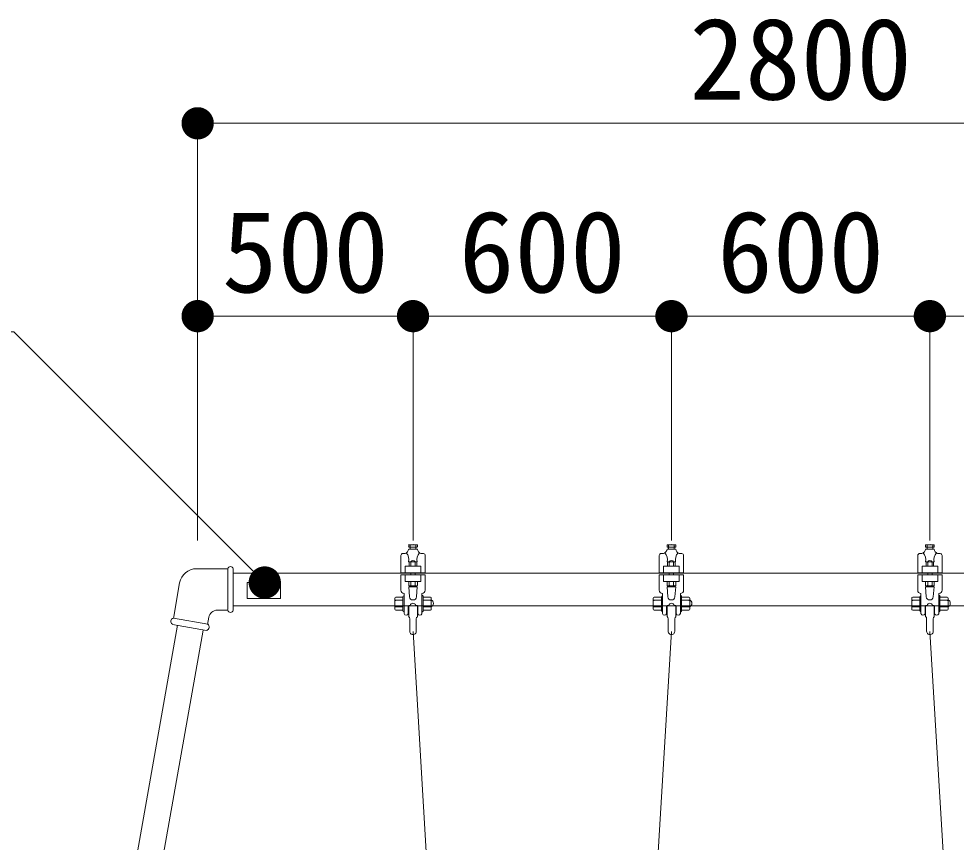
# Model space of a CAD drawing. Units: millimetres at full size, sheet at 1:100. Extents: x 485 to 27866, y 12891 to 31558.
# Drawn here: x 3454 to 5630, y 19074 to 20987 of the extents above; entities that cross this region are included whole.
import ezdxf
from ezdxf.enums import TextEntityAlignment as Align

# ---------------------------------------------------------------- set-up
doc = ezdxf.new("R2010")
doc.units = ezdxf.units.MM
doc.header["$LTSCALE"] = 100
doc.linetypes.add('CHAIN_DOUBLE_DASH', pattern=[23.5, 12, -1.5, 3.5, -1.5, 3.5, -1.5])
doc.linetypes.add('DASHED', pattern=[7.5, 6, -1.5])
for name, color, linetype, lineweight in [('0_2', 7, 'Continuous', 13), ('寸法', 1, 'Continuous', 13), ('本体', 7, 'Continuous', 13)]:
    doc.layers.add(name, color=color, linetype=linetype, lineweight=lineweight)
doc.styles.add('ＭＳ ゴシック', font='')
doc.styles.get('ＭＳ ゴシック').set_extended_font_data('MS Gothic')

# ---------------------------------------------------------------- blocks, each defined once
blk = doc.blocks.new('filled_dot')
at = {"color": 0, "linetype": 'Continuous', "lineweight": -2, "const_width": 1.25}
blk.add_lwpolyline([(-0.625, 0, 1), (0.625, 0, 1)], format="xyb", close=True, dxfattribs=at)

msp = doc.modelspace()

# ---------------------------------------------------------------- linework, layer by layer
at = {"layer": '0_2', "linetype": 'CHAIN_DOUBLE_DASH'}
for p, q in [((4369.2, 19563.9), (4479.3, 17732.7)), ((4969.2, 19563.9), (4859.1, 17732.7)), ((5569.2, 19563.9), (5679.3, 17732.7))]:
    msp.add_line(p, q, dxfattribs=at)
at = {"layer": '0_2'}
for centre, radius, start, end in [((4361.6, 19673.9), 4.44, 250.0538, 289.9462), ((4369.2, 19695.3), 25.8, 261.0054, 278.9946), ((4376.7, 19673.9), 4.44, 250.0538, 289.9462), ((4961.6, 19673.9), 4.44, 250.0538, 289.9462), ((4969.2, 19695.3), 25.8, 261.0054, 278.9946), ((4976.7, 19673.9), 4.44, 250.0538, 289.9462), ((5561.6, 19673.9), 4.44, 250.0538, 289.9462), ((5569.2, 19695.3), 25.8, 261.0054, 278.9946), ((5576.7, 19673.9), 4.44, 250.0538, 289.9462), ((4390.8, 19645), 1.94, 354.3641, 99.1002), ((4990.8, 19645), 1.94, 354.3641, 99.1002), ((5590.8, 19645), 1.94, 354.3641, 99.1002), ((4369.2, 19563.9), 7.57, 178.0573, 359.6368), ((4969.2, 19563.9), 7.57, 178.0573, 359.6368), ((5569.2, 19563.9), 7.57, 178.0573, 359.6368)]:
    msp.add_arc(centre, radius, start, end, dxfattribs=at)
at = {"layer": '寸法'}
for p, q in [((3869.2, 20744), (6669.2, 20744)), ((3869.2, 19775.1), (3869.2, 20744)), ((3869.2, 20296.1), (4369.2, 20296.1)), ((3869.2, 19775.1), (3869.2, 20296.1)), ((4369.2, 19775.1), (4369.2, 20296.1)), ((4369.2, 20296.1), (4969.2, 20296.1)), ((4369.2, 19775.1), (4369.2, 20296.1)), ((4969.2, 19775.1), (4969.2, 20296.1)), ((4969.2, 20296.1), (5569.2, 20296.1)), ((4969.2, 19775.1), (4969.2, 20296.1)), ((5569.2, 19775.1), (5569.2, 20296.1)), ((5569.2, 20296.1), (6169.2, 20296.1)), ((5569.2, 19775.1), (5569.2, 20296.1))]:
    msp.add_line(p, q, dxfattribs=at)
msp.add_lwpolyline([(4025, 19677.4), (3971.9, 19730.4), (3442.7, 20259.6), (1965.1, 20259.6)], dxfattribs=at)
at = {"layer": '本体'}
for p, q in [((4360.1, 19764.8), (4361.6, 19764.8)), ((4374.7, 19764.8), (4363.6, 19764.8)), ((4378.3, 19764.8), (4376.7, 19764.8)), ((4960.1, 19764.8), (4961.6, 19764.8)), ((4974.7, 19764.8), (4963.6, 19764.8)), ((4978.3, 19764.8), (4976.7, 19764.8)), ((5560.1, 19764.8), (5561.6, 19764.8)), ((5574.7, 19764.8), (5563.6, 19764.8)), ((5578.3, 19764.8), (5576.7, 19764.8)), ((4345.8, 19744.8), (4350.7, 19744.8)), ((4359.1, 19760.8), (4359.1, 19763.8)), ((4359.1, 19754.8), (4379.3, 19754.8)), ((4360.1, 19759.8), (4361.6, 19759.8)), ((4362.6, 19754.8), (4362.6, 19763.8)), ((4374.7, 19759.8), (4363.6, 19759.8)), ((4375.7, 19754.9), (4375.7, 19763.8)), ((4378.3, 19759.8), (4376.7, 19759.8)), ((4379.3, 19760.8), (4379.3, 19763.8)), ((4387.3, 19744.8), (4393.4, 19744.8)), ((4945.8, 19744.8), (4950.7, 19744.8)), ((4959.1, 19760.8), (4959.1, 19763.8)), ((4959.1, 19754.8), (4979.3, 19754.8)), ((4960.1, 19759.8), (4961.6, 19759.8)), ((4962.6, 19754.8), (4962.6, 19763.8)), ((4974.7, 19759.8), (4963.6, 19759.8)), ((4975.7, 19754.9), (4975.7, 19763.8)), ((4978.3, 19759.8), (4976.7, 19759.8)), ((4979.3, 19760.8), (4979.3, 19763.8)), ((4987.3, 19744.8), (4993.4, 19744.8)), ((5545.8, 19744.8), (5550.7, 19744.8)), ((5559.1, 19760.8), (5559.1, 19763.8)), ((5559.1, 19754.8), (5579.3, 19754.8)), ((5560.1, 19759.8), (5561.6, 19759.8)), ((5562.6, 19754.8), (5562.6, 19763.8)), ((5574.7, 19759.8), (5563.6, 19759.8)), ((5575.7, 19754.9), (5575.7, 19763.8)), ((5578.3, 19759.8), (5576.7, 19759.8)), ((5579.3, 19760.8), (5579.3, 19763.8)), ((5587.3, 19744.8), (5593.4, 19744.8)), ((4340.9, 19739.8), (4340.9, 19700)), ((4378.9, 19725.3), (4359, 19725.3)), ((4360.3, 19724.3), (4360.3, 19715.2)), ((4361.3, 19725.3), (4363.1, 19725.3)), ((4364.1, 19724.3), (4364.1, 19715.5)), ((4374.2, 19724.3), (4374.2, 19715.5)), ((4377, 19725.3), (4375.2, 19725.3)), ((4378, 19724.3), (4378, 19715.1)), ((4397.4, 19739.9), (4397.4, 19700)), ((4940.9, 19739.8), (4940.9, 19700)), ((4978.9, 19725.3), (4959, 19725.3)), ((4960.3, 19724.3), (4960.3, 19715.2)), ((4961.3, 19725.3), (4963.1, 19725.3)), ((4964.1, 19724.3), (4964.1, 19715.5)), ((4974.2, 19724.3), (4974.2, 19715.5)), ((4977, 19725.3), (4975.2, 19725.3)), ((4978, 19724.3), (4978, 19715.1)), ((4997.4, 19739.9), (4997.4, 19700)), ((5540.9, 19739.8), (5540.9, 19700)), ((5578.9, 19725.3), (5559, 19725.3)), ((5560.3, 19724.3), (5560.3, 19715.2)), ((5561.3, 19725.3), (5563.1, 19725.3)), ((5564.1, 19724.3), (5564.1, 19715.5)), ((5574.2, 19724.3), (5574.2, 19715.5)), ((5577, 19725.3), (5575.2, 19725.3)), ((5578, 19724.3), (5578, 19715.1)), ((5597.4, 19739.9), (5597.4, 19700)), ((3866.7, 19709.4), (3938.6, 19709.4)), ((3938.9, 19709.3), (3938.9, 19614.3)), ((3951.6, 19709.4), (3951.6, 19613.1)), ((6586.7, 19699.4), (3951.6, 19699.4)), ((4340.9, 19700), (4397.4, 19700)), ((4351, 19715.2), (4387.3, 19715.2)), ((4351, 19715.2), (4351, 19700)), ((4364.1, 19700), (4364.1, 19695)), ((4374.2, 19700), (4374.2, 19695)), ((4387.3, 19715.2), (4387.3, 19700)), ((4940.9, 19700), (4997.4, 19700)), ((4951, 19715.2), (4987.3, 19715.2)), ((4951, 19715.2), (4951, 19700)), ((4964.1, 19700), (4964.1, 19695)), ((4974.2, 19700), (4974.2, 19695)), ((4987.3, 19715.2), (4987.3, 19700)), ((5540.9, 19700), (5597.4, 19700)), ((5551, 19715.2), (5587.3, 19715.2)), ((5551, 19715.2), (5551, 19700)), ((5564.1, 19700), (5564.1, 19695)), ((5574.2, 19700), (5574.2, 19695)), ((5587.3, 19715.2), (5587.3, 19700)), ((4340.9, 19695), (4397.4, 19695)), ((4340.9, 19659.6), (4340.9, 19695)), ((4351, 19695), (4351, 19679.8)), ((4351, 19679.8), (4387.3, 19679.8)), ((4359.1, 19670.8), (4359.1, 19679.9)), ((4364.1, 19670.8), (4364.1, 19679.7)), ((4374.2, 19670.8), (4374.2, 19679.7)), ((4379.3, 19670.8), (4379.3, 19679.7)), ((4387.3, 19695), (4387.3, 19679.8)), ((4397.4, 19659.6), (4397.4, 19695)), ((4940.9, 19695), (4997.4, 19695)), ((4940.9, 19659.6), (4940.9, 19695)), ((4951, 19695), (4951, 19679.8)), ((4951, 19679.8), (4987.3, 19679.8)), ((4959.1, 19670.8), (4959.1, 19679.9)), ((4964.1, 19670.8), (4964.1, 19679.7)), ((4974.2, 19670.8), (4974.2, 19679.7)), ((4979.3, 19670.8), (4979.3, 19679.7)), ((4987.3, 19695), (4987.3, 19679.8)), ((4997.4, 19659.6), (4997.4, 19695)), ((5540.9, 19695), (5597.4, 19695)), ((5540.9, 19659.6), (5540.9, 19695)), ((5551, 19695), (5551, 19679.8)), ((5551, 19679.8), (5587.3, 19679.8)), ((5559.1, 19670.8), (5559.1, 19679.9)), ((5564.1, 19670.8), (5564.1, 19679.7)), ((5574.2, 19670.8), (5574.2, 19679.7)), ((5579.3, 19670.8), (5579.3, 19679.7)), ((5587.3, 19695), (5587.3, 19679.8)), ((5597.4, 19659.6), (5597.4, 19695)), ((3827.3, 19676.3), (3812.8, 19594)), ((4360.9, 19643.8), (4359.1, 19667.1)), ((4359.1, 19667.1), (4379.1, 19667.1)), ((4361.4, 19669.3), (4376.4, 19669.3)), ((4377.2, 19643.8), (4379.1, 19667.1)), ((4960.9, 19643.8), (4959.1, 19667.1)), ((4959.1, 19667.1), (4979.1, 19667.1)), ((4961.4, 19669.3), (4976.4, 19669.3)), ((4977.2, 19643.8), (4979.1, 19667.1)), ((5560.9, 19643.8), (5559.1, 19667.1)), ((5559.1, 19667.1), (5579.1, 19667.1)), ((5561.4, 19669.3), (5576.4, 19669.3)), ((5577.2, 19643.8), (5579.1, 19667.1)), ((4327.1, 19641.1), (4327.1, 19615.7)), ((4327.1, 19623.1), (4327.1, 19633.7)), ((4329.2, 19636), (4345.9, 19636)), ((4329.3, 19643.4), (4345.9, 19643.4)), ((4345.9, 19611.6), (4345.9, 19644)), ((4348.2, 19646.1), (4348.5, 19646.1)), ((4348.5, 19605.1), (4348.5, 19652)), ((4369.6, 19636.8), (4368.5, 19636.8)), ((4389.9, 19652), (4389.9, 19604.6)), ((4390.5, 19646.9), (4389.9, 19646.9)), ((4392.7, 19611.8), (4392.7, 19644.8)), ((4392.7, 19643.5), (4409.4, 19643.5)), ((4409.4, 19636), (4392.7, 19636)), ((4411.6, 19617.6), (4411.6, 19641.2)), ((4411.6, 19641.2), (4411.6, 19638.2)), ((4411.6, 19623.1), (4411.6, 19633.7)), ((4927.1, 19641.1), (4927.1, 19615.7)), ((4927.1, 19623.1), (4927.1, 19633.7)), ((4929.2, 19636), (4945.9, 19636)), ((4929.3, 19643.4), (4945.9, 19643.4)), ((4945.9, 19611.6), (4945.9, 19644)), ((4948.2, 19646.1), (4948.5, 19646.1)), ((4948.5, 19605.1), (4948.5, 19652)), ((4969.6, 19636.8), (4968.5, 19636.8)), ((4989.9, 19652), (4989.9, 19604.6)), ((4990.5, 19646.9), (4989.9, 19646.9)), ((4992.7, 19611.8), (4992.7, 19644.8)), ((4992.7, 19643.5), (5009.4, 19643.5)), ((5009.4, 19636), (4992.7, 19636)), ((5011.6, 19617.6), (5011.6, 19641.2)), ((5011.6, 19641.2), (5011.6, 19638.2)), ((5011.6, 19623.1), (5011.6, 19633.7)), ((5527.1, 19641.1), (5527.1, 19615.7)), ((5527.1, 19623.1), (5527.1, 19633.7)), ((5529.2, 19636), (5545.9, 19636)), ((5529.3, 19643.4), (5545.9, 19643.4)), ((5545.9, 19611.6), (5545.9, 19644)), ((5548.2, 19646.1), (5548.5, 19646.1)), ((5548.5, 19605.1), (5548.5, 19652)), ((5569.6, 19636.8), (5568.5, 19636.8)), ((5589.9, 19652), (5589.9, 19604.6)), ((5590.5, 19646.9), (5589.9, 19646.9)), ((5592.7, 19611.8), (5592.7, 19644.8)), ((5592.7, 19643.5), (5609.4, 19643.5)), ((5609.4, 19636), (5592.7, 19636)), ((5611.6, 19617.6), (5611.6, 19641.2)), ((5611.6, 19641.2), (5611.6, 19638.2)), ((5611.6, 19623.1), (5611.6, 19633.7)), ((3914.7, 19613.1), (3939.1, 19613.1)), ((6586.7, 19623.1), (3951.6, 19623.1)), ((4329.3, 19613.4), (4345.9, 19613.4)), ((4329.5, 19620.9), (4345.9, 19620.9)), ((4358.1, 19624.1), (4358.1, 19604.9)), ((4359.1, 19624.1), (4359.1, 19598)), ((4359.1, 19624.1), (4362.8, 19624.1)), ((4375.3, 19624.1), (4379.3, 19624.1)), ((4379.3, 19624.1), (4379.3, 19598)), ((4380.3, 19624.1), (4380.3, 19604.7)), ((4409.4, 19620.9), (4392.7, 19620.9)), ((4409.4, 19613.3), (4392.7, 19613.3)), ((4411.6, 19618.6), (4411.6, 19615.6)), ((4929.3, 19613.4), (4945.9, 19613.4)), ((4929.5, 19620.9), (4945.9, 19620.9)), ((4958.1, 19624.1), (4958.1, 19604.9)), ((4959.1, 19624.1), (4959.1, 19598)), ((4959.1, 19624.1), (4962.8, 19624.1)), ((4975.3, 19624.1), (4979.3, 19624.1)), ((4979.3, 19624.1), (4979.3, 19598)), ((4980.3, 19624.1), (4980.3, 19604.7)), ((5009.4, 19620.9), (4992.7, 19620.9)), ((5009.4, 19613.3), (4992.7, 19613.3)), ((5011.6, 19618.6), (5011.6, 19615.6)), ((5529.3, 19613.4), (5545.9, 19613.4)), ((5529.5, 19620.9), (5545.9, 19620.9)), ((5558.1, 19624.1), (5558.1, 19604.9)), ((5559.1, 19624.1), (5559.1, 19598)), ((5559.1, 19624.1), (5562.8, 19624.1)), ((5575.3, 19624.1), (5579.3, 19624.1)), ((5579.3, 19624.1), (5579.3, 19598)), ((5580.3, 19624.1), (5580.3, 19604.7)), ((5609.4, 19620.9), (5592.7, 19620.9)), ((5609.4, 19613.3), (5592.7, 19613.3)), ((5611.6, 19618.6), (5611.6, 19615.6)), ((3892.8, 19580.4), (3813.3, 19594.4)), ((3895, 19596.6), (3892.1, 19580.1)), ((4348.2, 19609.3), (4348.5, 19609.3)), ((4361.6, 19592.7), (4361.6, 19564.2)), ((4376.7, 19593.4), (4376.7, 19563.9)), ((4948.2, 19609.3), (4948.5, 19609.3)), ((4961.6, 19592.7), (4961.6, 19564.2)), ((4976.7, 19593.4), (4976.7, 19563.9)), ((5548.2, 19609.3), (5548.5, 19609.3)), ((5561.6, 19592.7), (5561.6, 19564.2)), ((5576.7, 19593.4), (5576.7, 19563.9)), ((3822.3, 19578.6), (3501.9, 17761.2)), ((3889.7, 19566.2), (3810.4, 19580.2)), ((3881.7, 19566.8), (3563.3, 17761.2))]:
    msp.add_line(p, q, dxfattribs=at)
at = {"layer": '本体', "linetype": 'DASHED'}
msp.add_lwpolyline([(3984, 19677.4), (4061.5, 19677.4), (4061.5, 19639.9), (3984, 19639.9)], close=True, dxfattribs=at)
at = {"layer": '本体'}
for centre, radius, start, end in [((4360.1, 19763.8), 1.01, 90, 180), ((4361.6, 19763.8), 1.01, 0, 90), ((4369.6, 19692.7), 72.6, 83.8766, 96.2635), ((4363.6, 19763.8), 1.01, 90, 180), ((4374.7, 19763.8), 1.01, 0, 90), ((4376.7, 19763.8), 1.01, 90, 180), ((4378.3, 19763.8), 1.01, 0, 90), ((4960.1, 19763.8), 1.01, 90, 180), ((4961.6, 19763.8), 1.01, 0, 90), ((4969.6, 19692.7), 72.6, 83.8766, 96.2635), ((4963.6, 19763.8), 1.01, 90, 180), ((4974.7, 19763.8), 1.01, 0, 90), ((4976.7, 19763.8), 1.01, 90, 180), ((4978.3, 19763.8), 1.01, 0, 90), ((5560.1, 19763.8), 1.01, 90, 180), ((5561.6, 19763.8), 1.01, 0, 90), ((5569.6, 19692.7), 72.6, 83.8766, 96.2635), ((5563.6, 19763.8), 1.01, 90, 180), ((5574.7, 19763.8), 1.01, 0, 90), ((5576.7, 19763.8), 1.01, 90, 180), ((5578.3, 19763.8), 1.01, 0, 90), ((4346, 19739.8), 5.05, 90, 180), ((4346, 19739.8), 5.05, 90, 180), ((4347.3, 19756), 11.8, 287.0036, 353.6853), ((4337.4, 19730.6), 22.3, 346.124, 43.6563), ((4360.1, 19760.8), 1.01, 180, 270), ((4369, 19836.6), 77.3, 263.5419, 276.4581), ((4361.6, 19760.8), 1.01, 270, 0), ((4363.6, 19760.8), 1.01, 180, 270), ((4374.7, 19760.8), 1.01, 270, 0), ((4376.7, 19760.8), 1.01, 180, 270), ((4378.3, 19760.8), 1.01, 270, 0), ((4401.7, 19730.2), 23.3, 137.4486, 192.2347), ((4391, 19756), 11.8, 186.3147, 251.6869), ((4392.4, 19739.9), 5.05, 0, 77.8863), ((4946, 19739.8), 5.05, 90, 180), ((4946, 19739.8), 5.05, 90, 180), ((4947.3, 19756), 11.8, 287.0036, 353.6853), ((4937.4, 19730.6), 22.3, 346.124, 43.6563), ((4960.1, 19760.8), 1.01, 180, 270), ((4969, 19836.6), 77.3, 263.5419, 276.4581), ((4961.6, 19760.8), 1.01, 270, 0), ((4963.6, 19760.8), 1.01, 180, 270), ((4974.7, 19760.8), 1.01, 270, 0), ((4976.7, 19760.8), 1.01, 180, 270), ((4978.3, 19760.8), 1.01, 270, 0), ((5001.7, 19730.2), 23.3, 137.4486, 192.2347), ((4991, 19756), 11.8, 186.3147, 251.6869), ((4992.4, 19739.9), 5.05, 0, 77.8863), ((5546, 19739.8), 5.05, 90, 180), ((5546, 19739.8), 5.05, 90, 180), ((5547.3, 19756), 11.8, 287.0036, 353.6853), ((5537.4, 19730.6), 22.3, 346.124, 43.6563), ((5560.1, 19760.8), 1.01, 180, 270), ((5569, 19836.6), 77.3, 263.5419, 276.4581), ((5561.6, 19760.8), 1.01, 270, 0), ((5563.6, 19760.8), 1.01, 180, 270), ((5574.7, 19760.8), 1.01, 270, 0), ((5576.7, 19760.8), 1.01, 180, 270), ((5578.3, 19760.8), 1.01, 270, 0), ((5601.7, 19730.2), 23.3, 137.4486, 192.2347), ((5591, 19756), 11.8, 186.3147, 251.6869), ((5592.4, 19739.9), 5.05, 0, 77.8863), ((4361.3, 19724.3), 1.01, 90, 180), ((4363.1, 19724.3), 1.01, 0, 90), ((4369.1, 19723.5), 5.28, 20.1657, 159.8343), ((4365.1, 19724.3), 1.01, 90, 180), ((4373.2, 19724.3), 1.01, 0, 90), ((4375.2, 19724.3), 1.01, 90, 180), ((4377, 19724.3), 1.01, 0, 90), ((4961.3, 19724.3), 1.01, 90, 180), ((4963.1, 19724.3), 1.01, 0, 90), ((4969.1, 19723.5), 5.28, 20.1657, 159.8343), ((4965.1, 19724.3), 1.01, 90, 180), ((4973.2, 19724.3), 1.01, 0, 90), ((4975.2, 19724.3), 1.01, 90, 180), ((4977, 19724.3), 1.01, 0, 90), ((5561.3, 19724.3), 1.01, 90, 180), ((5563.1, 19724.3), 1.01, 0, 90), ((5569.1, 19723.5), 5.28, 20.1657, 159.8343), ((5565.1, 19724.3), 1.01, 90, 180), ((5573.2, 19724.3), 1.01, 0, 90), ((5575.2, 19724.3), 1.01, 90, 180), ((5577, 19724.3), 1.01, 0, 90), ((3866.7, 19669.4), 40, 90, 170), ((3945.3, 19707.9), 6.42, 15.6419, 164.3575), ((4348.5, 19659.6), 7.57, 180, 270), ((4360.1, 19670.8), 1.01, 180, 270), ((4363.1, 19670.8), 1.01, 270, 0), ((4365.1, 19670.8), 1.01, 180, 270), ((4373.2, 19670.8), 1.01, 270, 0), ((4375.2, 19670.8), 1.01, 180, 270), ((4378.3, 19670.8), 1.01, 269.9976, 0), ((4389.9, 19659.6), 7.57, 270, 0), ((4948.5, 19659.6), 7.57, 180, 270), ((4960.1, 19670.8), 1.01, 180, 270), ((4963.1, 19670.8), 1.01, 270, 0), ((4965.1, 19670.8), 1.01, 180, 270), ((4973.2, 19670.8), 1.01, 270, 0), ((4975.2, 19670.8), 1.01, 180, 270), ((4978.3, 19670.8), 1.01, 269.9976, 0), ((4989.9, 19659.6), 7.57, 270, 0), ((5548.5, 19659.6), 7.57, 180, 270), ((5560.1, 19670.8), 1.01, 180, 270), ((5563.1, 19670.8), 1.01, 270, 0), ((5565.1, 19670.8), 1.01, 180, 270), ((5573.2, 19670.8), 1.01, 270, 0), ((5575.2, 19670.8), 1.01, 180, 270), ((5578.3, 19670.8), 1.01, 269.9976, 0), ((5589.9, 19659.6), 7.57, 270, 0), ((4329.3, 19641.1), 2.27, 90, 180), ((4329.3, 19638.3), 2.27, 180, 270), ((4329.3, 19633.7), 2.27, 90, 180), ((4348.2, 19643.8), 2.27, 90, 180), ((4368.5, 19644.4), 7.57, 184.4947, 270), ((4369.6, 19644.4), 7.57, 270, 355.318), ((4409.4, 19641.2), 2.27, 0, 90), ((4409.4, 19638.3), 2.27, 270, 0), ((4409.4, 19633.7), 2.27, 0, 90), ((4408, 19629), 8.69, 294.9204, 65.0796), ((4929.3, 19641.1), 2.27, 90, 180), ((4929.3, 19638.3), 2.27, 180, 270), ((4929.3, 19633.7), 2.27, 90, 180), ((4948.2, 19643.8), 2.27, 90, 180), ((4968.5, 19644.4), 7.57, 184.4947, 270), ((4969.6, 19644.4), 7.57, 270, 355.318), ((5009.4, 19641.2), 2.27, 0, 90), ((5009.4, 19638.3), 2.27, 270, 0), ((5009.4, 19633.7), 2.27, 0, 90), ((5008, 19629), 8.69, 294.9204, 65.0796), ((5529.3, 19641.1), 2.27, 90, 180), ((5529.3, 19638.3), 2.27, 180, 270), ((5529.3, 19633.7), 2.27, 90, 180), ((5548.2, 19643.8), 2.27, 90, 180), ((5568.5, 19644.4), 7.57, 184.4947, 270), ((5569.6, 19644.4), 7.57, 270, 355.318), ((5609.4, 19641.2), 2.27, 0, 90), ((5609.4, 19638.3), 2.27, 270, 0), ((5609.4, 19633.7), 2.27, 0, 90), ((5608, 19629), 8.69, 294.9204, 65.0796), ((3914.7, 19593.1), 20, 90, 170), ((3945.3, 19614.5), 6.42, 195.6425, 344.3581), ((4329.3, 19623.1), 2.27, 180, 270), ((4329.3, 19618.6), 2.27, 90, 180), ((4329.3, 19615.7), 2.27, 180, 270), ((4348.2, 19611.6), 2.27, 180, 270), ((4369.1, 19622.5), 6.51, 14.8826, 165.1174), ((4390.4, 19611.8), 2.27, 255.1265, 0), ((4409.4, 19623.1), 2.27, 270, 0), ((4409.4, 19618.6), 2.27, 0, 90), ((4409.4, 19615.6), 2.27, 270, 0), ((4929.3, 19623.1), 2.27, 180, 270), ((4929.3, 19618.6), 2.27, 90, 180), ((4929.3, 19615.7), 2.27, 180, 270), ((4948.2, 19611.6), 2.27, 180, 270), ((4969.1, 19622.5), 6.51, 14.8826, 165.1174), ((4990.4, 19611.8), 2.27, 255.1265, 0), ((5009.4, 19623.1), 2.27, 270, 0), ((5009.4, 19618.6), 2.27, 0, 90), ((5009.4, 19615.6), 2.27, 270, 0), ((5529.3, 19623.1), 2.27, 180, 270), ((5529.3, 19618.6), 2.27, 90, 180), ((5529.3, 19615.7), 2.27, 180, 270), ((5548.2, 19611.6), 2.27, 180, 270), ((5569.1, 19622.5), 6.51, 14.8826, 165.1174), ((5590.4, 19611.8), 2.27, 255.1265, 0), ((5609.4, 19623.1), 2.27, 270, 0), ((5609.4, 19618.6), 2.27, 0, 90), ((5609.4, 19615.6), 2.27, 270, 0), ((3814, 19587.1), 7.42, 98.4319, 241.3176), ((4353.3, 19606.7), 5.08, 198.0169, 339.3348), ((4356.1, 19593.4), 5.51, 352.8621, 57.6213), ((4383, 19593), 6.23, 126.3853, 176.5231), ((4385.1, 19606.4), 5.08, 198.0169, 338.6652), ((4953.3, 19606.7), 5.08, 198.0169, 339.3348), ((4956.1, 19593.4), 5.51, 352.8621, 57.6213), ((4983, 19593), 6.23, 126.3853, 176.5231), ((4985.1, 19606.4), 5.08, 198.0169, 338.6652), ((5553.3, 19606.7), 5.08, 198.0169, 339.3348), ((5556.1, 19593.4), 5.51, 352.8621, 57.6213), ((5583, 19593), 6.23, 126.3853, 176.5231), ((5585.1, 19606.4), 5.08, 198.0169, 338.6652), ((3888, 19574), 8.05, 285.3899, 55.0446)]:
    msp.add_arc(centre, radius, start, end, dxfattribs=at)

# ---------------------------------------------------------------- block references
at = {"layer": '寸法', "xscale": 30, "yscale": 30}
for p in [(3869.2, 20744), (3869.2, 20296.1), (4369.2, 20296.1), (4969.2, 20296.1), (5569.2, 20296.1)]:
    msp.add_blockref('filled_dot', p, dxfattribs=at)
for p, rotation in [((4369.2, 20296.1), 180), ((4969.2, 20296.1), 180), ((5569.2, 20296.1), 180), ((4025, 19677.4), 135)]:
    msp.add_blockref('filled_dot', p, dxfattribs=dict(at, rotation=rotation))

# ---------------------------------------------------------------- texts
at = {"layer": '寸法', "style": 'ＭＳ ゴシック'}
for s, p in [('2800', (5269.2, 20894)), ('500', (4119.2, 20446.1)), ('600', (4669.2, 20446.1)), ('600', (5269.2, 20446.1))]:
    msp.add_text(s, height=189.9, dxfattribs=at).set_placement(p, align=Align.MIDDLE_CENTER)

doc.saveas('drawing.dxf')
